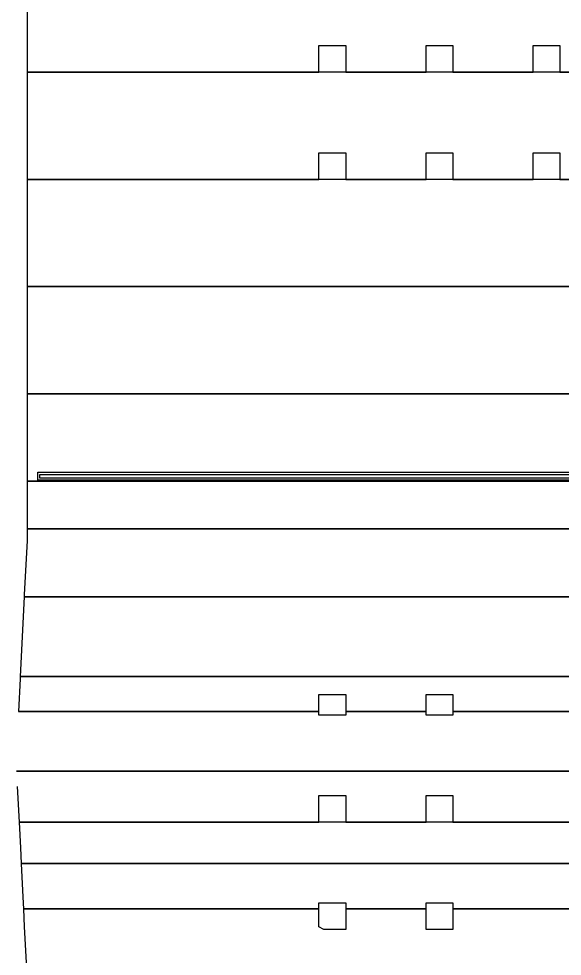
# Model space of a CAD drawing. Extents: x -3400 to 6900, y -3400 to 6900.
# Drawn here: x -2243 to -1735, y -1488 to -612 of the extents above; entities that cross this region are included whole.
import ezdxf

# ---------------------------------------------------------------- set-up
doc = ezdxf.new("R2010")
doc.units = 0
doc.layers.add('XOR', color=1, linetype='CONTINUOUS')

# ---------------------------------------------------------------- blocks, each defined once
blk = doc.blocks.new('CHIP_XOR')
at = {"layer": '5'}
for points in [[(-2334.91, -662.5), (-2334.91, -762.5), (-2062.5, -762.5), (-2062.5, -737.5), (-2037.5, -737.5), (-2037.5, -762.5), (-1962.5, -762.5), (-1962.5, -737.5), (-1937.5, -737.5), (-1937.5, -762.5), (-1862.5, -762.5), (-1862.5, -737.5), (-1837.5, -737.5), (-1837.5, -762.5), (-353.759, -762.5), (-353.759, -737.5), (-337.5, -737.5), (-337.5, -762.5), (-262.5, -762.5)], [(-353.759, -762.5), (-1837.5, -762.5), (-1862.5, -762.5), (-1937.5, -762.5), (-1962.5, -762.5), (-2037.5, -762.5), (-2062.5, -762.5), (-2334.91, -762.5), (-2334.91, -862.5), (-2062.5, -862.5), (-2062.5, -837.5), (-2037.5, -837.5), (-2037.5, -862.5), (-1962.5, -862.5), (-1962.5, -837.5), (-1937.5, -837.5), (-1937.5, -862.5), (-1862.5, -862.5), (-1862.5, -837.5), (-1837.5, -837.5), (-1837.5, -862.5), (-353.759, -862.5)], [(-618.759, -1143.275), (-2324.91, -1143.275), (-2324.91, -1135.725), (-618.759, -1135.725)], [(2334.91, -862.5), (-2334.91, -862.5), (-2334.91, -962.5), (-262.5, -962.5)], [(-262.5, -962.5), (-2334.91, -962.5), (-2334.91, -1062.5), (-262.5, -1062.5)], [(-262.5, -1062.5), (-2334.91, -1062.5), (-2334.91, -1143.983), (-607.404, -1143.983)], [(-607.404, -1143.983), (-2334.91, -1143.983), (-2334.91, -1188.7245), (-539.7135, -1188.7245)], [(-539.7135, -1188.7245), (-2334.91, -1188.7245), (-2334.91, -1199.5), (-2337.455, -1250.094), (-2337.5495, -1251.975), (-527.622, -1251.975)], [(-527.622, -1251.975), (-2337.5495, -1251.975), (-2341.2925, -1326.39), (-578.504, -1326.39)], [(-578.504, -1326.39), (-2341.2925, -1326.39), (-2341.3965, -1328.456), (-2342.932, -1358.9795), (-2062.5, -1358.9795), (-2062.5, -1343.275), (-2037.5, -1343.275), (-2037.5, -1358.9795), (-1962.5, -1358.9795), (-1962.5, -1343.275), (-1937.5, -1343.275), (-1937.5, -1358.9795), (-1696.674, -1358.9795)], [(-2344.7335, -1414.7), (-1729.8865, -1414.7)], [(-1696.674, -1358.9795), (-1937.5, -1358.9795), (-1937.5, -1362.5), (-1962.5, -1362.5), (-1962.5, -1358.9795), (-2037.5, -1358.9795), (-2037.5, -1362.5), (-2062.5, -1362.5), (-2062.5, -1358.9795), (-2342.932, -1358.9795)], [(-1729.8865, -1414.7), (-2344.7335, -1414.7)], [(-2344.006, -1429.1695), (-2342.329, -1462.5), (-2062.5, -1462.5), (-2062.5, -1437.5), (-2037.5, -1437.5), (-2037.5, -1462.5), (-1962.5, -1462.5), (-1962.5, -1437.5), (-1937.5, -1437.5), (-1937.5, -1462.5), (-1730.241, -1462.5)], [(-1730.241, -1462.5), (-2342.329, -1462.5), (-2341.139, -1486.16), (-2340.3915, -1501.025), (-1714.049, -1501.025)], [(-1714.049, -1501.025), (-2340.3915, -1501.025), (-2338.8215, -1532.2335), (-2338.2665, -1543.275), (-2062.5, -1543.275), (-2062.5, -1537.5), (-2037.5, -1537.5), (-2037.5, -1543.275), (-1962.5, -1543.275), (-1962.5, -1537.5), (-1937.5, -1537.5), (-1937.5, -1543.275), (-262.5, -1543.275)], [(-462.5, -1543.275), (-1937.5, -1543.275), (-1937.5, -1562.5), (-1962.5, -1562.5), (-1962.5, -1543.275), (-2037.5, -1543.275), (-2037.5, -1562.5), (-2057.779, -1562.5), (-2062.5, -1559.9465), (-2062.5, -1543.275), (-2338.2665, -1543.275), (-2337.4275, -1559.9465), (-2334.91, -1610), (-2334.91, -1640), (-2293.3055, -1662.5), (-1950, -1662.5), (-1950, -1637.5), (-1937.5, -1637.5), (-1937.5, -1662.5), (-462.5, -1662.5)]]:
    blk.add_lwpolyline(points, dxfattribs=at)
blk.add_lwpolyline([(-2322.91, -1141.275), (-2322.91, -1137.725), (-1725.8405, -1137.725), (-1725.8405, -1141.275)], close=True, dxfattribs=at)

msp = doc.modelspace()

# ---------------------------------------------------------------- block references
at = {"layer": 'XOR'}
msp.add_blockref('CHIP_XOR', (100, 100), dxfattribs=at)

doc.saveas('drawing.dxf')
